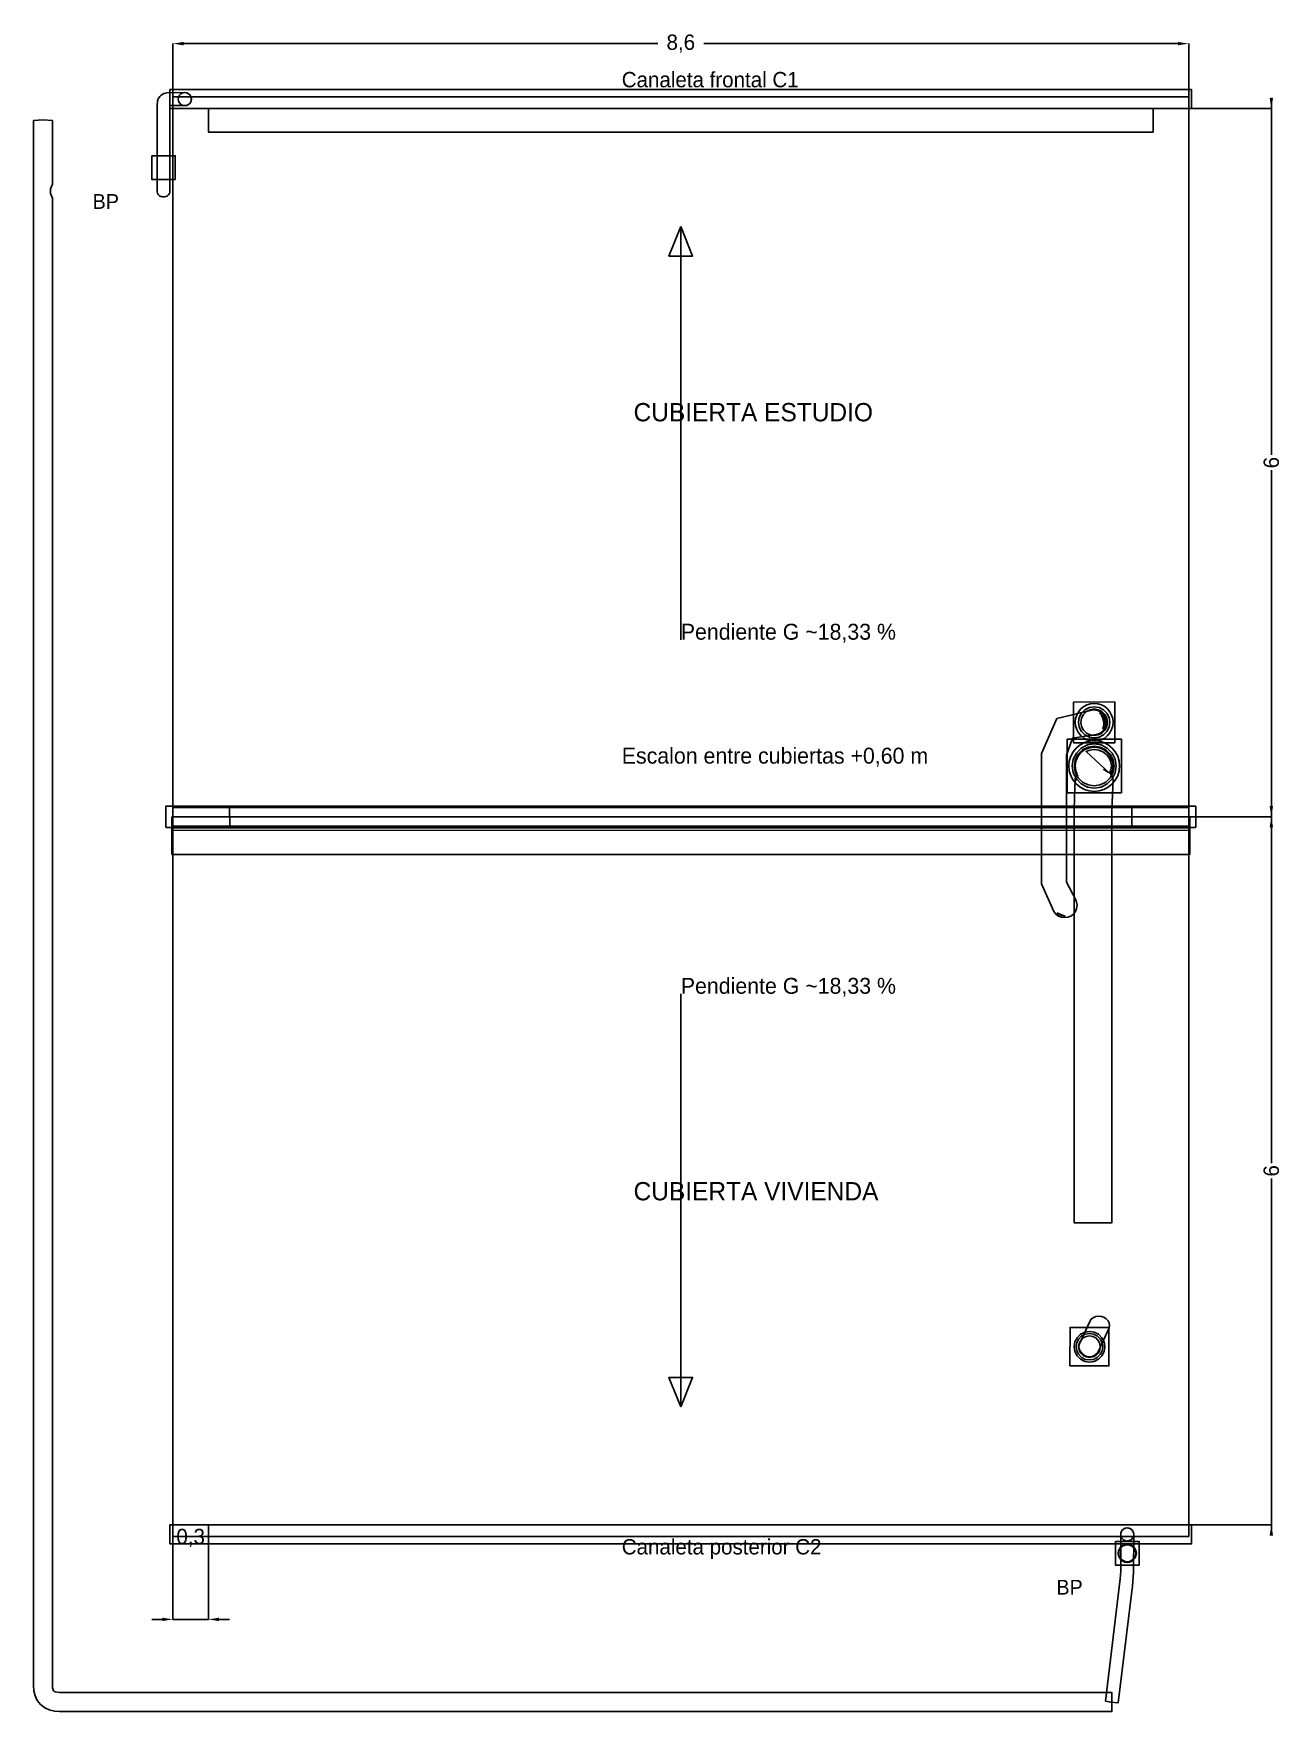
# Model space of a CAD drawing. Header units: metres. Extents: x 212.5 to 242.2, y -13.6 to 7.2.
# Drawn here: x 212.52 to 223.09, y -13.58 to 0.64 of the extents above.
import ezdxf

# ---------------------------------------------------------------- set-up
doc = ezdxf.new("R2010")
doc.units = ezdxf.units.M
for name, color, linetype in [('COTAS', 4, 'Continuous'), ('TEXTOS', 7, 'Continuous'), ('VISTA', 8, 'Continuous')]:
    doc.layers.add(name, color=color, linetype=linetype)
doc.dimstyles.get("Standard").update_dxf_attribs({"dimtxt": 2.5, "dimasz": 2.5, "dimexe": 1.25, "dimexo": 0.625, "dimtad": 1, "dimcen": 2.5, "dimazin": 3, "dimtfac": 1, "dimtmove": 0, "dimatfit": 3})

# ---------------------------------------------------------------- blocks, each defined once
blk = doc.blocks.new('_CLOSEDFILLED')
at = {"color": 0, "linetype": 'BYBLOCK'}
blk.add_solid([(-1, 0.16), (0, 0), (-1, -0.16)], dxfattribs=at)
blk = doc.blocks.new('*D1')
for p, q in [((213.7, 0), (213.7, 0.55)), ((213.79, 0.55), (217.805, 0.55)), ((218.195, 0.55), (222.21, 0.55)), ((222.3, 0), (222.3, 0.55))]:
    blk.add_line(p, q)
at = {"layer": 'Defpoints'}
for p in [(213.7, 0.55), (213.7, 0), (222.3, 0)]:
    blk.add_point(p, dxfattribs=at)
at = {"layer": 'COTAS', "xscale": 0.09, "yscale": 0.09, "rotation": 180}
blk.add_blockref('_CLOSEDFILLED', (213.7, 0.55), dxfattribs=at)
at = {"layer": 'COTAS', "xscale": 0.09, "yscale": 0.09}
blk.add_blockref('_CLOSEDFILLED', (222.3, 0.55), dxfattribs=at)
at = {"layer": 'COTAS', "insert": (218, 0.55), "char_height": 0.13, "attachment_point": 5}
blk.add_mtext('8,6', dxfattribs=at)
blk = doc.blocks.new('*D2')
for p, q in [((222, 0), (223, 0)), ((223, 0.09), (223, -2.935)), ((223, -3.065), (223, -6.09)), ((222, -6), (223, -6))]:
    blk.add_line(p, q)
at = {"layer": 'Defpoints'}
for p in [(222, 0), (223, 0), (222, -6)]:
    blk.add_point(p, dxfattribs=at)
at = {"layer": 'COTAS', "xscale": 0.09, "yscale": 0.09}
for p, rotation in [((223, 0), 270), ((223, -6), 90)]:
    blk.add_blockref('_CLOSEDFILLED', p, dxfattribs=dict(at, rotation=rotation))
at = {"layer": 'COTAS', "insert": (223, -3), "char_height": 0.13, "attachment_point": 5, "rotation": 90}
blk.add_mtext('6', dxfattribs=at)
blk = doc.blocks.new('*D3')
for p, q in [((223, -5.91), (223, -8.935)), ((222, -6), (223, -6)), ((223, -9.065), (223, -12.09)), ((222, -12), (223, -12))]:
    blk.add_line(p, q)
at = {"layer": 'Defpoints'}
for p in [(222, -6), (223, -6), (222, -12)]:
    blk.add_point(p, dxfattribs=at)
at = {"layer": 'COTAS', "xscale": 0.09, "yscale": 0.09}
for p, rotation in [((223, -6), 270), ((223, -12), 90)]:
    blk.add_blockref('_CLOSEDFILLED', p, dxfattribs=dict(at, rotation=rotation))
at = {"layer": 'COTAS', "insert": (223, -9), "char_height": 0.13, "attachment_point": 5, "rotation": 90}
blk.add_mtext('6', dxfattribs=at)
blk = doc.blocks.new('*D4')
for p, q in [((213.7, -12), (213.7, -12.8)), ((214, -12), (214, -12.8)), ((213.61, -12.8), (213.52, -12.8)), ((213.7, -12.8), (214, -12.8)), ((214.09, -12.8), (214.18, -12.8))]:
    blk.add_line(p, q)
at = {"layer": 'Defpoints'}
for p in [(213.7, -12), (214, -12), (213.7, -12.8)]:
    blk.add_point(p, dxfattribs=at)
at = {"layer": 'COTAS', "xscale": 0.09, "yscale": 0.09}
blk.add_blockref('_CLOSEDFILLED', (213.7, -12.8), dxfattribs=at)
at = {"layer": 'COTAS', "xscale": 0.09, "yscale": 0.09, "rotation": 180}
blk.add_blockref('_CLOSEDFILLED', (214, -12.8), dxfattribs=at)
at = {"layer": 'COTAS', "insert": (213.85, -12.11), "char_height": 0.13, "attachment_point": 5}
blk.add_mtext('0,3', dxfattribs=at)

msp = doc.modelspace()

# ---------------------------------------------------------------- linework, layer by layer
at = {"layer": 'VISTA'}
for p, q in [((218, -4.5), (218, -1)), ((218, -7.5), (218, -11))]:
    msp.add_line(p, q, dxfattribs=at)
for points in [[(213.675, 0.16), (213.675, 0), (222.325, 0), (222.325, 0.16), (213.675, 0.16)], [(213.565, -0.706), (213.569, -0.718), (213.576, -0.729), (213.586, -0.739), (213.598, -0.745), (213.612, -0.749), (213.627, -0.749), (213.64, -0.746), (213.653, -0.739), (213.663, -0.73), (213.671, -0.719), (213.674, -0.707), (213.675, 0.025), (213.8, 0.025), (213.814, 0.027), (213.827, 0.032), (213.839, 0.041), (213.848, 0.052), (213.853, 0.066), (213.855, 0.08), (213.853, 0.094), (213.848, 0.107), (213.839, 0.119), (213.827, 0.128), (213.814, 0.133), (213.8, 0.135), (213.648, 0.134), (213.623, 0.127), (213.601, 0.114), (213.59, 0.102), (213.576, 0.081), (213.57, 0.064), (213.565, 0.022), (213.565, -0.706)], [(222.3, -6.079), (222.3, 0.098), (213.7, 0.098), (213.7, -6.079), (222.3, -6.079)], [(213.767, 0.035), (213.755, 0.047), (213.747, 0.063), (213.744, 0.08), (213.747, 0.097), (213.755, 0.113), (213.767, 0.125), (213.783, 0.133), (213.8, 0.136), (213.817, 0.133), (213.833, 0.125), (213.845, 0.113), (213.853, 0.097), (213.856, 0.08), (213.853, 0.063), (213.845, 0.047), (213.833, 0.035), (213.817, 0.027), (213.8, 0.025), (213.783, 0.027), (213.767, 0.035)], [(221.998, -0.2), (222, -0.198), (222, -0.002), (221.998, 0), (214.002, 0), (214, -0.002), (214.001, -0.199), (221.998, -0.2)], [(212.52, -13.36), (212.523, -13.404), (212.533, -13.447), (212.551, -13.486), (212.578, -13.522), (212.614, -13.549), (212.653, -13.567), (212.696, -13.577), (212.74, -13.58), (221.65, -13.58), (221.65, -13.42), (212.74, -13.42), (212.704, -13.415), (212.696, -13.412), (212.688, -13.404), (212.681, -13.381), (212.68, -13.36), (212.68, -0.758), (212.664, -0.719), (212.662, -0.7), (212.664, -0.681), (212.68, -0.642), (212.68, -0.1), (212.599, -0.097), (212.52, -0.1), (212.52, -13.36)], [(213.52, -0.4), (213.72, -0.4), (213.72, -0.6), (213.52, -0.6)], [(218, -1), (217.9, -1.25), (218.1, -1.25)], [(221.055, -5.463), (221.055, -6.567), (221.159, -6.803), (221.176, -6.824), (221.197, -6.841), (221.223, -6.851), (221.25, -6.855), (221.277, -6.851), (221.303, -6.841), (221.324, -6.824), (221.341, -6.803), (221.351, -6.777), (221.355, -6.75), (221.351, -6.723), (221.345, -6.705), (221.265, -6.553), (221.265, -5.477), (221.316, -5.333), (221.521, -5.303), (221.553, -5.291), (221.574, -5.274), (221.591, -5.253), (221.601, -5.227), (221.605, -5.2), (221.601, -5.173), (221.591, -5.147), (221.574, -5.126), (221.553, -5.109), (221.527, -5.099), (221.5, -5.095), (221.477, -5.098), (221.479, -5.097), (221.185, -5.168), (221.055, -5.463)], [(221.325, -5.373), (221.675, -5.373), (221.675, -5.027), (221.325, -5.028), (221.325, -5.373)], [(221.387, -5.087), (221.367, -5.111), (221.352, -5.139), (221.343, -5.169), (221.34, -5.2), (221.343, -5.231), (221.352, -5.261), (221.367, -5.289), (221.387, -5.313), (221.411, -5.333), (221.439, -5.348), (221.469, -5.357), (221.5, -5.36), (221.531, -5.357), (221.561, -5.348), (221.589, -5.333), (221.613, -5.313), (221.633, -5.289), (221.648, -5.261), (221.657, -5.231), (221.66, -5.2), (221.657, -5.169), (221.648, -5.139), (221.633, -5.111), (221.613, -5.087), (221.589, -5.067), (221.561, -5.052), (221.531, -5.043), (221.5, -5.04), (221.469, -5.043), (221.439, -5.052), (221.411, -5.067), (221.387, -5.087)], [(221.459, -5.326), (221.422, -5.307), (221.393, -5.278), (221.374, -5.241), (221.368, -5.2), (221.374, -5.159), (221.393, -5.122), (221.422, -5.093), (221.459, -5.074), (221.5, -5.068), (221.541, -5.074), (221.578, -5.093), (221.607, -5.122), (221.626, -5.159), (221.632, -5.2), (221.626, -5.241), (221.607, -5.278), (221.578, -5.307), (221.541, -5.326), (221.5, -5.332), (221.459, -5.326)], [(221.393, -5.165), (221.409, -5.134), (221.434, -5.109), (221.465, -5.093), (221.5, -5.087), (221.535, -5.093), (221.566, -5.109), (221.591, -5.134), (221.607, -5.165), (221.613, -5.2), (221.607, -5.235), (221.591, -5.266), (221.566, -5.291), (221.535, -5.307), (221.5, -5.313), (221.465, -5.307), (221.434, -5.291), (221.409, -5.266), (221.393, -5.235), (221.387, -5.2), (221.393, -5.165)], [(221.564, -5.136), (221.579, -5.154), (221.588, -5.176), (221.591, -5.2), (221.588, -5.224), (221.579, -5.245), (221.573, -5.253), (221.578, -5.238), (221.581, -5.211), (221.578, -5.184), (221.57, -5.158), (221.558, -5.135), (221.546, -5.121), (221.564, -5.136)], [(221.27, -5.797), (221.73, -5.797), (221.73, -5.343), (221.27, -5.343), (221.27, -5.797)], [(221.348, -5.418), (221.321, -5.451), (221.301, -5.488), (221.289, -5.528), (221.285, -5.57), (221.289, -5.612), (221.301, -5.652), (221.321, -5.689), (221.348, -5.722), (221.381, -5.749), (221.418, -5.769), (221.458, -5.781), (221.5, -5.785), (221.542, -5.781), (221.582, -5.769), (221.619, -5.749), (221.652, -5.722), (221.679, -5.689), (221.699, -5.652), (221.711, -5.612), (221.715, -5.57), (221.711, -5.528), (221.699, -5.488), (221.679, -5.451), (221.652, -5.418), (221.619, -5.391), (221.582, -5.371), (221.542, -5.359), (221.5, -5.355), (221.458, -5.359), (221.418, -5.371), (221.381, -5.391), (221.348, -5.418)], [(221.61, -5.419), (221.651, -5.46), (221.678, -5.512), (221.687, -5.57), (221.678, -5.628), (221.651, -5.68), (221.61, -5.721), (221.558, -5.748), (221.5, -5.757), (221.442, -5.748), (221.39, -5.721), (221.349, -5.68), (221.322, -5.628), (221.313, -5.57), (221.322, -5.512), (221.349, -5.46), (221.39, -5.419), (221.442, -5.392), (221.5, -5.383), (221.558, -5.392), (221.61, -5.419)], [(221.34, -5.676), (221.33, -5.937), (221.33, -9.44), (221.65, -9.44), (221.65, -5.943), (221.66, -5.684), (221.655, -5.662), (221.642, -5.643), (221.655, -5.611), (221.66, -5.57), (221.655, -5.529), (221.639, -5.49), (221.613, -5.457), (221.58, -5.431), (221.541, -5.415), (221.5, -5.41), (221.459, -5.415), (221.42, -5.431), (221.387, -5.457), (221.361, -5.49), (221.345, -5.529), (221.34, -5.57), (221.345, -5.611), (221.357, -5.64), (221.346, -5.653), (221.34, -5.676)], [(221.34, -5.518), (221.364, -5.471), (221.401, -5.434), (221.448, -5.41), (221.5, -5.402), (221.552, -5.41), (221.599, -5.434), (221.636, -5.471), (221.66, -5.518), (221.668, -5.57), (221.66, -5.622), (221.636, -5.669), (221.599, -5.706), (221.552, -5.73), (221.5, -5.738), (221.448, -5.73), (221.401, -5.706), (221.364, -5.669), (221.34, -5.622), (221.332, -5.57), (221.34, -5.518)], [(221.5, -5.431), (221.538, -5.435), (221.573, -5.449), (221.603, -5.472), (221.626, -5.5), (221.641, -5.534), (221.646, -5.57), (221.641, -5.606), (221.63, -5.631), (221.431, -5.448), (221.462, -5.435), (221.5, -5.431)], [(221.626, -5.497), (221.637, -5.491), (221.637, -5.491), (221.626, -5.497)], [(221.344, -5.696), (221.344, -5.696), (221.346, -5.653), (221.344, -5.696)], [(221.362, -5.653), (221.362, -5.653), (221.362, -5.651), (221.362, -5.653)], [(221.578, -5.596), (221.615, -5.622), (221.578, -5.596), (221.578, -5.596)], [(213.64, -6.088), (213.642, -6.09), (222.358, -6.09), (222.36, -6.088), (222.36, -5.912), (222.358, -5.91), (213.641, -5.91), (213.64, -6.088)], [(222.3, -12.098), (222.3, -5.921), (213.7, -5.921), (213.7, -12.098), (222.3, -12.098)], [(221.818, -6.08), (221.82, -6.078), (221.82, -5.922), (221.818, -5.92), (214.182, -5.92), (214.18, -5.922), (214.181, -6.079), (221.818, -6.08)], [(222.308, -6.32), (222.31, -6.318), (222.31, -6.002), (222.308, -6), (213.692, -6), (213.69, -6.002), (213.691, -6.319), (222.308, -6.32)], [(222.308, -6.116), (222.31, -6.114), (222.31, -6.096), (222.308, -6.094), (213.692, -6.094), (213.69, -6.096), (213.691, -6.115), (222.308, -6.116)], [(221.184, -6.813), (221.252, -6.841), (221.226, -6.838), (221.204, -6.829), (221.184, -6.813)], [(221.383, -10.531), (221.4, -10.55), (221.417, -10.564), (221.438, -10.572), (221.46, -10.575), (221.482, -10.572), (221.502, -10.564), (221.525, -10.544), (221.534, -10.532), (221.628, -10.329), (221.63, -10.309), (221.626, -10.288), (221.617, -10.27), (221.602, -10.254), (221.583, -10.241), (221.561, -10.234), (221.538, -10.232), (221.514, -10.235), (221.493, -10.243), (221.475, -10.256), (221.465, -10.272), (221.372, -10.471), (221.37, -10.492), (221.374, -10.512), (221.383, -10.531)], [(221.295, -10.653), (221.625, -10.653), (221.625, -10.327), (221.296, -10.326), (221.295, -10.653)], [(221.5, -10.614), (221.536, -10.595), (221.565, -10.566), (221.584, -10.53), (221.59, -10.49), (221.584, -10.45), (221.565, -10.414), (221.536, -10.385), (221.5, -10.366), (221.46, -10.36), (221.42, -10.366), (221.384, -10.385), (221.355, -10.414), (221.336, -10.45), (221.33, -10.49), (221.336, -10.53), (221.355, -10.566), (221.384, -10.595), (221.42, -10.614), (221.46, -10.62), (221.5, -10.614)], [(221.617, -10.35), (221.617, -10.35), (221.617, -10.35), (221.617, -10.35)], [(221.62, -10.301), (221.62, -10.301), (221.62, -10.301), (221.62, -10.301)], [(221.394, -10.581), (221.369, -10.556), (221.353, -10.525), (221.348, -10.49), (221.353, -10.455), (221.369, -10.424), (221.394, -10.399), (221.425, -10.383), (221.46, -10.378), (221.495, -10.383), (221.526, -10.399), (221.551, -10.424), (221.567, -10.455), (221.572, -10.49), (221.567, -10.525), (221.551, -10.556), (221.526, -10.581), (221.495, -10.597), (221.46, -10.602), (221.425, -10.597), (221.394, -10.581)], [(221.373, -10.462), (221.386, -10.436), (221.406, -10.416), (221.432, -10.403), (221.46, -10.398), (221.488, -10.403), (221.514, -10.416), (221.534, -10.436), (221.547, -10.462), (221.552, -10.49), (221.547, -10.518), (221.534, -10.544), (221.514, -10.564), (221.488, -10.577), (221.46, -10.582), (221.432, -10.577), (221.406, -10.564), (221.386, -10.544), (221.373, -10.518), (221.368, -10.49), (221.373, -10.462)], [(221.551, -10.487), (221.551, -10.487), (221.551, -10.487), (221.551, -10.487)], [(218, -11), (217.9, -10.75), (218.1, -10.75)], [(213.675, -12), (213.675, -12.16), (222.325, -12.16), (222.325, -12), (213.675, -12)], [(221.725, -12.388), (221.72, -12.457), (221.596, -13.494), (221.641, -13.501), (221.7, -13.507), (221.704, -13.506), (221.824, -12.515), (221.834, -12.404), (221.835, -12.08), (221.833, -12.066), (221.828, -12.053), (221.819, -12.041), (221.808, -12.032), (221.794, -12.027), (221.78, -12.025), (221.766, -12.027), (221.753, -12.032), (221.741, -12.041), (221.732, -12.053), (221.727, -12.066), (221.725, -12.08), (221.725, -12.388)], [(221.747, -12.125), (221.735, -12.113), (221.727, -12.097), (221.725, -12.08), (221.727, -12.063), (221.735, -12.047), (221.747, -12.035), (221.763, -12.027), (221.78, -12.024), (221.797, -12.027), (221.813, -12.035), (221.825, -12.047), (221.833, -12.063), (221.836, -12.08), (221.833, -12.097), (221.825, -12.113), (221.813, -12.125), (221.797, -12.133), (221.78, -12.136), (221.763, -12.133), (221.747, -12.125)], [(221.68, -12.14), (221.88, -12.14), (221.88, -12.34), (221.68, -12.34)], [(221.713, -12.278), (221.726, -12.294), (221.742, -12.307), (221.76, -12.314), (221.78, -12.317), (221.8, -12.314), (221.819, -12.307), (221.834, -12.294), (221.847, -12.278), (221.854, -12.26), (221.857, -12.24), (221.854, -12.22), (221.847, -12.201), (221.834, -12.186), (221.819, -12.173), (221.8, -12.166), (221.78, -12.163), (221.76, -12.166), (221.742, -12.173), (221.726, -12.186), (221.713, -12.201), (221.706, -12.22), (221.703, -12.24), (221.706, -12.26), (221.713, -12.278)], [(221.718, -12.276), (221.71, -12.259), (221.708, -12.24), (221.71, -12.221), (221.718, -12.204), (221.729, -12.189), (221.744, -12.178), (221.761, -12.17), (221.78, -12.168), (221.799, -12.17), (221.816, -12.178), (221.831, -12.189), (221.842, -12.204), (221.85, -12.221), (221.852, -12.24), (221.85, -12.259), (221.842, -12.276), (221.831, -12.291), (221.816, -12.302), (221.799, -12.31), (221.78, -12.312), (221.761, -12.31), (221.744, -12.302), (221.729, -12.291), (221.718, -12.276)], [(212.553, -13.485), (212.553, -13.485), (212.553, -13.485), (212.553, -13.485)]]:
    msp.add_lwpolyline(points, close=True, dxfattribs=at)

# ---------------------------------------------------------------- texts
at = {"layer": 'TEXTOS'}
for s, height, p in [('Canaleta frontal C1', 0.13, (217.5, 0.18)), ('BP', 0.125, (213.02, -0.85)), ('CUBIERTA ESTUDIO', 0.155, (217.6, -2.65)), ('Pendiente G ~18,33 %', 0.135, (218, -4.5)), ('Escalon entre cubiertas +0,60 m', 0.135, (217.5, -5.55)), ('Pendiente G ~18,33 %', 0.135, (218, -7.5)), ('CUBIERTA VIVIENDA', 0.155, (217.6, -9.25)), ('Canaleta posterior C2', 0.13, (217.5, -12.25)), ('BP', 0.125, (221.18, -12.59))]:
    msp.add_text(s, height=height, dxfattribs=at).set_placement(p)

# ---------------------------------------------------------------- dimensions: what is measured, and where the dimension line sits
at = {"layer": 'COTAS'}
for base, p1, p2, picture, middle in [((213.7, 0.55), (213.7, 0), (222.3, 0), '*D1', (218, 0.55)), ((213.7, -12.8), (213.7, -12), (214, -12), '*D4', (213.85, -12.11))]:
    dim = msp.add_linear_dim(base=base, p1=p1, p2=p2, dimstyle='Standard', override={"dimtxt": 0.13, "dimasz": 0.09}, dxfattribs=at)
    dim.commit()
    dim.dimension.update_dxf_attribs({"geometry": picture, "text_midpoint": middle})
for base, p1, p2, picture, middle in [((223, 0), (222, 0), (222, -6), '*D2', (223, -3)), ((223, -6), (222, -6), (222, -12), '*D3', (223, -9))]:
    dim = msp.add_linear_dim(base=base, p1=p1, p2=p2, angle=90, dimstyle='Standard', override={"dimtxt": 0.13, "dimasz": 0.09}, dxfattribs=at)
    dim.commit()
    dim.dimension.update_dxf_attribs({"geometry": picture, "text_midpoint": middle})

doc.saveas('drawing.dxf')
